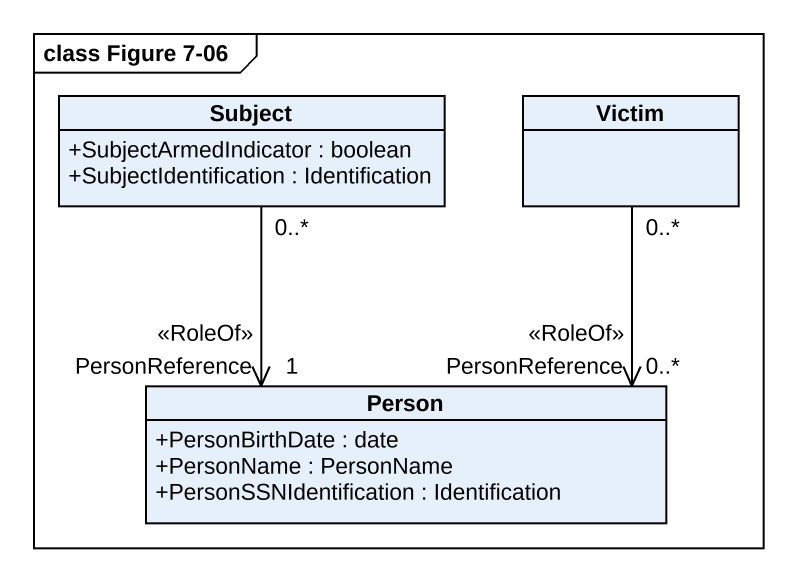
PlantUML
@startuml
mainframe class Figure 7-06
hide circle
hide empty members
skinparam classAttributeIconSize 0
class Subject {
  +SubjectArmedIndicator : boolean
  +SubjectIdentification : Identification
}
class Victim
class "Person" as Person_ {
  +PersonBirthDate : date
  +PersonName : PersonName
  +PersonSSNIdentification : Identification
}
Subject "0..*" --> "PersonReference\n<<RoleOf>>\n1" Person_
Victim "0..*" --> "PersonReference\n<<RoleOf>>\n0..*" Person_
@enduml
